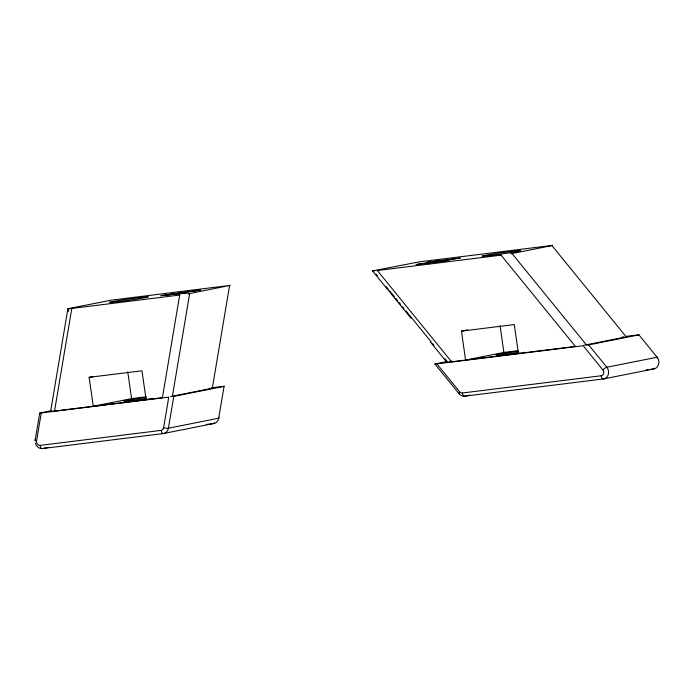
<?xml version="1.0" encoding="UTF-8"?>
<svg xmlns="http://www.w3.org/2000/svg" width="694" height="694" viewBox="0 0 694 694"><rect width="100%" height="100%" fill="white"/><g stroke="black" fill="none" stroke-linecap="round" stroke-linejoin="round"><path stroke-width="1.04" d="M67.873 308.778L50.61 411.395M35.221 439.831L39.731 413.017L51.252 410.727M36.548 441.02L41.267 412.956L168.763 397.133L163.628 427.704A3.565 3.097 78.7 0 1 161.069 430.384L40.105 445.392A3.565 3.097 78.7 0 1 36.548 441.02A3.565 0.711 9.5 0 1 35.073 439.866M68.186 311.762L68.732 308.561L110.832 300.233L230.313 285.355L189.653 293.553L172.433 396.161L170.568 396.491M71.794 308.44L54.54 411.048L162.431 397.662L179.685 295.045M224.136 386.367L173.769 396.387L168.416 428.207A7.131 6.185 78.7 0 1 163.307 433.568L42.343 448.576A7.131 6.185 78.7 0 1 35.325 442.998M172.433 396.161L212.321 388.224L229.575 285.616M224.058 386.376L218.705 418.204A7.131 6.185 78.7 0 1 213.596 423.566L163.307 433.568A3.565 1.761 82.9 0 1 161.069 430.384M68.003 308.726L68.732 308.561M213.032 388.067L212.355 388.215M372.678 270.903L419.306 261.855L552.58 245.381M552.554 245.476L512.033 253.553L586.352 344.797L626.856 336.72M638.974 334.89L588.625 344.909L606.825 367.239A7.131 6.185 78.7 0 1 608.282 374.491A7.131 6.185 78.7 0 1 603.372 378.959L464.607 396.179A7.131 6.185 78.7 0 1 459.15 393.793L434.86 363.986L446.407 361.695M429.603 261.855L427.304 262.315L439.918 260.744L416.01 264.561L446.71 260.753L449.001 260.293L434.531 262.089L460.304 258.047L429.603 261.855L429.89 263.867M551.956 245.607L626.231 336.868M146.365 396.786L131.574 398.625L93.248 406.25L89.127 377.336L93.274 376.512M517.629 350.722L503.887 352.422L465.57 360.047L461.449 331.133L467.669 329.893M148.16 399.276L151.266 398.66M449.686 361.6L451.785 361.184M520.483 353.081L518.409 353.489L514.289 324.575L461.449 331.133M522.547 352.665L524.621 352.257M48.623 447.326L42.343 448.576A3.565 1.761 82.9 0 1 40.105 445.392M626.17 336.356L638.862 334.803L657.114 357.237A7.131 6.185 78.7 0 1 658.571 364.48A7.131 6.185 78.7 0 1 653.661 368.956L603.372 378.959A3.565 1.761 82.9 0 1 601.134 375.775L462.369 392.995A3.565 3.097 78.7 0 1 459.645 391.806L436.899 363.864L583.203 345.707L602.86 369.919A3.565 3.097 78.7 0 1 603.589 373.546A3.565 3.097 78.7 0 1 601.134 375.775M469.847 395.138L464.607 396.179A3.565 1.761 82.9 0 1 462.369 392.995M173.752 396.387L172.442 396.612M586.317 344.805L583.984 345.213M189.618 293.562L188.456 293.77M511.99 253.562L510.697 253.796M588.59 344.918L587.003 345.178M188.334 293.796L187.892 293.866M179.893 295.019L71.595 308.466M377.258 270.53L501.25 255.149M89.127 377.336L141.975 370.778L146.087 399.692M211.809 387.773L224.205 386.263M622.206 337.102L623.585 336.937M209.25 388.345L209.727 388.293M451.464 361.8L575.456 346.41M41.267 412.956L39.619 413.138M206.101 424.494L213.596 423.566A3.565 1.761 82.9 0 0 214.463 422.802M646.131 369.885L648.283 369.624M650.434 369.355L653.661 368.956A3.565 1.761 82.9 0 0 654.529 368.193M54.401 411.065L50.757 411.429M71.326 308.492L70.797 308.561M70.667 308.57L68.029 308.813M436.092 363.96L434.774 364.09M449.096 362.068L446.988 362.251M211.297 388.111L213.049 387.972M374.448 270.86L372.713 270.99M625.641 336.72L626.864 336.633M372.565 270.981L411.004 318.19M501.094 255.166L575.378 346.419M377.336 270.521L451.621 361.782M376.027 274.113L377.389 275.787M386.246 286.674L388.293 289.181M389.655 290.855L394.426 296.72M395.788 298.394L397.836 300.901M399.197 302.575L400.559 304.25M402.607 306.765L403.969 308.44M406.016 310.947L431.226 341.925M432.588 343.599L433.958 345.274M444.854 358.668L447.587 362.016M430.332 341.934L446.849 362.233M500.079 325.651L503.887 352.422M127.757 371.854L131.574 398.625M602.86 369.919A3.565 0.92 -39.1 0 1 606.825 367.239L657.114 357.237A3.565 0.92 -39.1 0 1 657.322 358.39M459.15 393.793A3.565 0.92 -39.1 0 1 459.645 391.806M518.644 352.266A19.597 0.616 -8.1 0 1 495.993 354.877A19.597 0.616 -8.1 0 1 518.045 351.121M218.593 417.441A3.565 0.711 9.5 0 1 218.705 418.204L168.416 428.207A3.565 0.711 9.5 0 1 163.628 427.704M146.321 398.46A19.597 0.616 -8.1 0 1 123.679 401.08A19.597 0.616 -8.1 0 1 145.723 397.315M163.211 295.254L160.852 295.722L184.769 293.258L187.111 292.799L165.398 295.071L200.627 290.109L163.211 295.254M491.031 255.375A19.597 0.616 -8.1 0 0 520.734 250.647A19.597 0.616 -8.1 0 0 492.272 254.125A19.597 0.616 -8.1 0 0 491.031 255.375M118.717 301.578A19.597 0.616 -8.1 0 0 148.412 296.85A19.597 0.616 -8.1 0 0 119.949 300.32A19.597 0.616 -8.1 0 0 118.717 301.578"/></g></svg>
